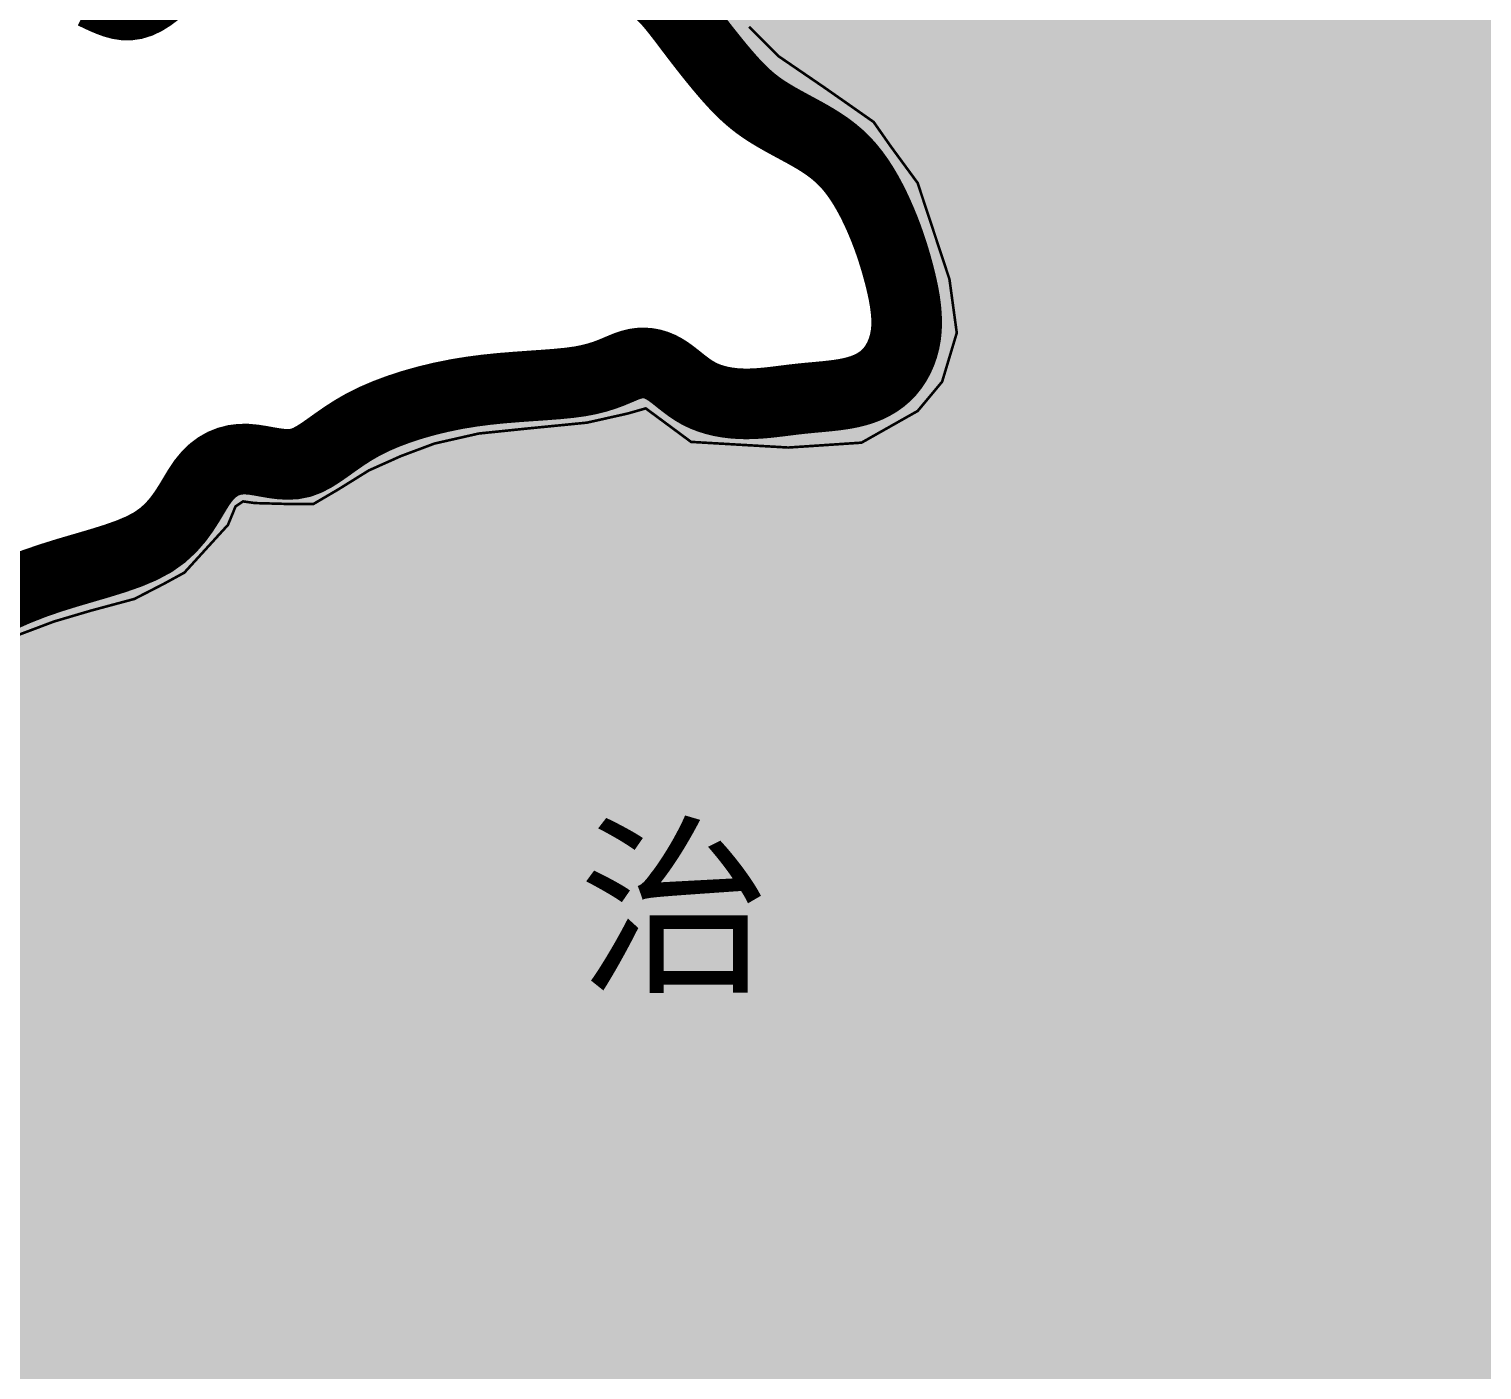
# Model space of a CAD drawing. Extents: x 13573007 to 22079938, y 2388446 to 8397471.
# Drawn here: x 19726033 to 20282559, y 6831889 to 7345831 of the extents above; entities that cross this region are included whole.
import ezdxf

# ---------------------------------------------------------------- set-up
doc = ezdxf.new("R2010")
doc.units = 0
doc.header["$MEASUREMENT"] = 0
for name, color, linetype in [('5黄河中游经济区', 30, 'CONTINUOUS'), ('BOUNDY', 13, 'CONTINUOUS'), ('注记', 7, 'CONTINUOUS'), ('片区', 3, 'CONTINUOUS')]:
    doc.layers.add(name, color=color, linetype=linetype)
doc.styles.get("Standard").update_dxf_attribs({"font": 'simhei.ttf'})

msp = doc.modelspace()

# ---------------------------------------------------------------- hatches: boundary and pattern name
at = {"layer": '5黄河中游经济区'}
msp.add_hatch(color=256, dxfattribs=at).paths.add_polyline_path([(17441418, 6608166), (17491377, 6421441), (17469907, 6391040), (17494084, 6337222), (17537918, 6288939), (17537470, 6239761), (17562518, 6229479), (17633438, 6269395), (17730176, 6269395), (17769009, 6242709), (17761468, 6211830), (17707593, 6149390), (17670600, 6116803), (17732392, 6080050), (17759629, 6051654), (17765166, 6032244), (17817428, 6014555), (17821263, 5983124), (17839687, 5938418), (17868615, 5934725), (17894664, 5890953), (17954730, 5886890), (17964823, 5908028), (17945843, 5954587), (18011319, 5969124), (18082371, 5951891), (18172129, 5988138), (18216213, 5983349), (18229630, 5914380), (18140377, 5795590), (18125999, 5739600), (18207776, 5656066), (18335813, 5680286), (18427086, 5713512), (18445116, 5839094), (18495260, 5940461), (18556109, 5962424), (18588892, 5899722), (18539650, 5832632), (18530244, 5767826), (18631545, 5733187), (18706245, 5672839), (18771038, 5666645), (18808787, 5688044), (18821745, 5724086), (18835267, 5744359), (18834140, 5790538), (18878650, 5837842), (18942316, 5921188), (19027898, 5952203), (19085793, 5990993), (19101380, 5963649), (19156731, 6011342), (19199039, 6013568), (19253580, 6112559), (19298029, 6110953), (19332810, 6136497), (19426799, 6150312), (19462045, 6188304), (19436707, 6251666), (19436129, 6325077), (19459748, 6335775), (19471708, 6394714), (19525868, 6434801), (19549862, 6409104), (19547463, 6354285), (19571458, 6346748), (19666751, 6398483), (19684576, 6381352), (19725367, 6415271), (19771185, 6420498), (19798950, 6498272), (19892873, 6526024), (19917210, 6474289), (19952732, 6431589), (19952344, 6396514), (19938501, 6386205), (19962658, 6341442), (20014227, 6332218), (20077468, 6347953), (20087364, 6379729), (20077246, 6428577), (20077789, 6488804), (20088917, 6502097), (20120130, 6489346), (20150258, 6419625), (20165729, 6414199), (20218123, 6485085), (20358372, 6566289), (20391861, 6599686), (20434724, 6617435), (20481262, 6622638), (20563927, 6703734), (20525563, 6810828), (20471781, 6896589), (20399236, 6853083), (20380975, 6865835), (20361713, 6899840), (20340162, 6955964), (20342619, 7032091), (20316258, 7081893), (20294160, 7095248), (20303415, 7137004), (20340938, 7114251), (20359950, 7118501), (20389718, 7103499), (20408480, 7125502), (20405978, 7159507), (20427949, 7188223), (20418736, 7233517), (20468726, 7265135), (20483340, 7291464), (20469989, 7309317), (20437259, 7299580), (20400313, 7275655), (20373254, 7316744), (20347303, 7357467), (20379139, 7416072), (20487024, 7544587), (20508097, 7555552), (20520748, 7541667), (20541013, 7517956), (20552026, 7530248), (20534405, 7627244), (20560502, 7684503), (20584576, 7716009), (20581089, 7826323), (20627706, 7992117), (20618365, 8016097), (20545074, 8085988), (20526603, 8084078), (20465716, 8030347), (20382916, 8021010), (20344400, 7999942), (20302991, 8027004), (20270792, 8131177), (20258109, 8151770), (20212215, 8172975), (20168113, 8154697), (20131002, 8171093), (20140145, 8199047), (20158163, 8231302), (20133667, 8293946), (20062289, 8281547), (20042529, 8250386), (20002192, 8200391), (19994662, 8185339), (20047370, 8175932), (20061084, 8149322), (20068976, 8111376), (20052911, 8073585), (20016574, 8013247), (19932493, 7815704), (19953006, 7791686), (19945387, 7750679), (19910808, 7737791), (19873298, 7719045), (19829928, 7678039), (19771319, 7663979), (19722088, 7676281), (19678717, 7695613), (19658204, 7646991), (19616599, 7527116), (19600775, 7486110), (19590811, 7445103), (19573815, 7408783), (19580848, 7376564), (19614255, 7356060), (19647075, 7382422), (19688688, 7386522), (19715648, 7385937), (19742022, 7370706), (19767809, 7361918), (19784220, 7380078), (19798286, 7405854), (19826505, 7422894), (19851034, 7424600), (19877408, 7424600), (19891474, 7416984), (19910229, 7407611), (19924295, 7399996), (19938361, 7382422), (19962390, 7370120), (19977043, 7354889), (19996383, 7337314), (20018069, 7317983), (20040340, 7302166), (20052648, 7286935), (20057337, 7269361), (20067222, 7246154), (20070153, 7229166), (20070739, 7215692), (20061361, 7205733), (20042606, 7202218), (20018577, 7198118), (20000994, 7195189), (19962899, 7209248), (19938283, 7202804), (19881432, 7196946), (19848612, 7184058), (19827512, 7172928), (19800552, 7169413), (19780626, 7150081), (19753079, 7133093), (19732566, 7125477), (19710295, 7113761), (19693776, 7102913), (19676888, 7079199), (19673372, 7054009), (19664580, 7038192), (19655789, 7021789), (19635276, 7010659), (19624726, 7001286), (19603627, 6984883), (19580990, 6971674), (19555789, 6962887), (19530587, 6960544), (19510074, 6961716), (19496008, 6962301), (19481356, 6954686), (19473736, 6937112), (19454982, 6914851), (19429194, 6889661), (19405164, 6871501), (19385237, 6853341), (19359449, 6845725), (19341867, 6845725), (19325456, 6846311), (19304357, 6850412), (19290291, 6859785), (19270950, 6867986), (19249851, 6879702), (19233441, 6893176), (19215858, 6898448), (19188898, 6893762), (19167213, 6877359), (19149630, 6853341), (19141425, 6821122), (19132991, 6780408), (19147057, 6751118), (19157606, 6735301), (19174603, 6720656), (19181636, 6708354), (19187497, 6698395), (19187497, 6683164), (19181636, 6670276), (19172259, 6659146), (19162295, 6645672), (19146471, 6636299), (19122441, 6627512), (19097825, 6611695), (19073796, 6594121), (19050939, 6577133), (19002293, 6517966), (18967128, 6499806), (18926688, 6485747), (18893281, 6465243), (18852619, 6450502), (18820168, 6452626), (18763318, 6454969), (18726394, 6456726), (18684196, 6457898), (18654305, 6460241), (18625587, 6453212), (18579872, 6436223), (18523608, 6415134), (18455036, 6381157), (18420572, 6364432), (18382361, 6340151), (18363020, 6328434), (18350126, 6329020), (18335474, 6334878), (18324924, 6336636), (18311444, 6340151), (18301014, 6359023), (18288120, 6374840), (18262332, 6374840), (18232441, 6377769), (18178521, 6383627), (18159180, 6392414), (18128118, 6411746), (18098227, 6428149), (18058959, 6446309), (18034930, 6451581), (18010314, 6459782), (17996248, 6477357), (17984526, 6498446), (17952878, 6509576), (17926504, 6519535), (17899544, 6531837), (17879617, 6537109), (17845038, 6547068), (17812664, 6550096), (17771060, 6549510), (17748793, 6547167), (17731800, 6548924), (17689024, 6553611), (17648114, 6561816), (17610503, 6570013), (17571829, 6576457), (17530224, 6587002), (17497410, 6594617), (17475143, 6602233), (17454633, 6608677), (17439398, 6615706)])

# ---------------------------------------------------------------- linework, layer by layer
at = {"layer": 'BOUNDY', "linetype": 'Continuous', "ltscale": 5, "const_width": 27075, "flags": 128}
for points in [[(19967763, 7359582), (19969476, 7357866), (19971142, 7356036), (19972781, 7354100), (19974413, 7352064), (19976057, 7349937), (19977733, 7347725), (19979460, 7345435), (19981252, 7343079), (19983094, 7340682), (19984969, 7338275), (19986856, 7335888), (19988736, 7333550), (19990590, 7331293), (19992398, 7329145), (19994141, 7327136), (19995806, 7325290), (19997401, 7323598), (19998944, 7322044), (20000450, 7320611), (20001934, 7319285), (20003414, 7318050), (20004904, 7316888), (20006420, 7315786), (20007977, 7314726), (20009584, 7313697), (20011247, 7312686), (20012973, 7311680), (20014771, 7310667), (20016646, 7309635), (20018606, 7308570), (20020659, 7307462), (20022804, 7306296), (20025023, 7305057), (20027287, 7303730), (20029571, 7302298), (20031847, 7300745), (20034089, 7299057), (20036271, 7297215), (20038366, 7295206), (20040352, 7293018), (20042227, 7290672), (20043996, 7288190), (20045663, 7285599), (20047230, 7282923), (20048702, 7280186), (20050081, 7277414), (20051373, 7274631), (20052580, 7271857), (20053708, 7269094), (20054762, 7266338), (20055747, 7263585), (20056668, 7260833), (20057530, 7258077), (20058339, 7255313), (20059099, 7252540), (20059813, 7249755), (20060466, 7246968), (20061041, 7244192), (20061520, 7241439), (20061885, 7238721), (20062120, 7236051), (20062206, 7233441), (20062126, 7230904), (20061866, 7228451), (20061431, 7226092), (20060830, 7223836), (20060072, 7221691), (20059164, 7219667), (20058115, 7217772), (20056934, 7216015), (20055631, 7214406), (20054211, 7212950), (20052679, 7211644), (20051036, 7210479), (20049285, 7209449), (20047428, 7208547), (20045466, 7207766), (20043401, 7207098), (20041236, 7206537), (20038974, 7206074), (20036627, 7205692), (20034205, 7205374), (20031721, 7205102), (20029188, 7204859), (20026618, 7204626), (20024022, 7204386), (20021413, 7204121), (20018802, 7203820), (20016194, 7203495), (20013592, 7203167), (20011001, 7202855), (20008423, 7202578), (20005863, 7202356), (20003324, 7202209), (20000810, 7202155), (19998325, 7202212), (19995879, 7202387), (19993484, 7202682), (19991148, 7203101), (19988884, 7203648), (19986702, 7204327), (19984612, 7205140), (19982625, 7206092), (19980748, 7207179), (19978969, 7208369), (19977271, 7209623), (19975640, 7210902), (19974058, 7212166), (19972510, 7213377), (19970981, 7214495), (19969453, 7215482), (19967915, 7216304), (19966360, 7216954), (19964788, 7217430), (19963197, 7217730), (19961585, 7217852), (19959949, 7217796), (19958289, 7217558), (19956602, 7217138), (19954877, 7216540), (19953064, 7215801), (19951101, 7214963), (19948928, 7214068), (19946486, 7213159), (19943713, 7212279), (19940550, 7211470), (19936935, 7210774), (19932831, 7210220), (19928283, 7209776), (19923358, 7209395), (19918125, 7209033), (19912650, 7208643), (19907001, 7208178), (19901245, 7207593), (19895451, 7206842), (19889682, 7205888), (19883989, 7204734), (19878420, 7203392), (19873023, 7201875), (19867847, 7200194), (19862937, 7198363), (19858344, 7196393), (19854114, 7194297), (19850278, 7192096), (19846797, 7189855), (19843613, 7187645), (19840671, 7185540), (19837913, 7183612), (19835284, 7181934), (19832725, 7180579), (19830181, 7179619), (19827606, 7179101), (19825003, 7178961), (19822386, 7179109), (19819770, 7179453), (19817167, 7179904), (19814593, 7180371), (19812061, 7180763), (19809586, 7180990), (19807180, 7180975), (19804848, 7180689), (19802594, 7180120), (19800422, 7179252), (19798336, 7178072), (19796338, 7176566), (19794433, 7174718), (19792625, 7172516), (19790899, 7169962), (19789178, 7167128), (19787365, 7164102), (19785364, 7160973), (19783080, 7157830), (19780416, 7154762), (19777276, 7151857), (19773565, 7149204), (19769217, 7146864), (19764292, 7144784), (19758881, 7142881), (19753074, 7141074), (19746961, 7139281), (19740633, 7137421), (19734180, 7135412), (19727693, 7133172), (19721258, 7130639), (19714949, 7127827), (19708834, 7124771)], [(19750604, 7359420), (19752819, 7358354), (19754921, 7357391), (19756915, 7356546), (19758828, 7355852), (19760692, 7355345), (19762538, 7355064), (19764398, 7355045), (19766304, 7355326), (19768288, 7355944), (19770382, 7356936), (19772608, 7358326), (19774953, 7360091)]]:
    msp.add_lwpolyline(points, dxfattribs=at)
at = {"layer": '片区', "color": 51, "const_width": 1000, "flags": 128}
msp.add_lwpolyline([(20001844, 7346674), (20013071, 7335449), (20030852, 7323299), (20049554, 7310208), (20056109, 7300858), (20066401, 7286841), (20078589, 7249939), (20081392, 7229372), (20075786, 7210672), (20066428, 7199455), (20044909, 7187297), (20016835, 7185430), (19979617, 7187593), (19962263, 7200435), (19955509, 7198506), (19939770, 7194975), (19916956, 7192727), (19898320, 7190805), (19881287, 7186947), (19868431, 7182132), (19856217, 7176672), (19844336, 7169290), (19835018, 7163829), (19824085, 7163829), (19812525, 7164148), (19808026, 7164793), (19805129, 7162864), (19802232, 7155801), (19785532, 7137498), (19777643, 7133189), (19766403, 7127409), (19749690, 7122913), (19735553, 7118736), (19721095, 7113283)], dxfattribs=at)

# ---------------------------------------------------------------- texts
at = {"layer": '注记', "linetype": 'Continuous', "insert": (19936423, 7036459), "char_height": 54150, "width": 99277.51, "attachment_point": 1}
msp.add_mtext('\\fￋￎￌﾣﾤ|b0|i0|c134|p54;治', dxfattribs=at)

doc.saveas('drawing.dxf')
